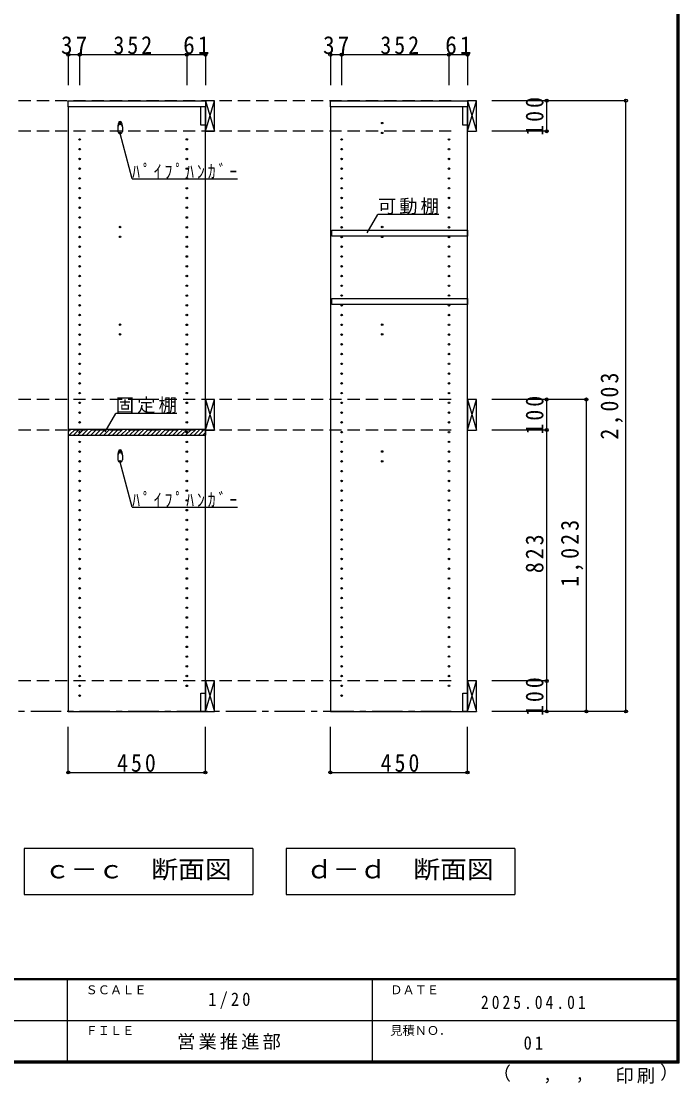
# Model space of a CAD drawing. Units: millimetres at full size, sheet at 1:20. Extents: x -3922 to 3878, y -2932 to 2722.
# Drawn here: x 1720 to 3878, y -2932 to 552 of the extents above; entities that cross this region are included whole.
import ezdxf
from ezdxf.enums import TextEntityAlignment as Align

# ---------------------------------------------------------------- set-up
doc = ezdxf.new("R2010")
doc.units = ezdxf.units.MM
doc.header["$LTSCALE"] = 20
doc.header["$PDMODE"] = 32
doc.header["$PDSIZE"] = 10
doc.linetypes.add('CHAIN1', pattern=[8, 5, -1, 1, -1])
doc.linetypes.add('DASHED2', pattern=[3, 2, -1])
for name, color, linetype in [('0-2_本体', 2, 'Continuous'), ('0-3_固定棚', 2, 'Continuous'), ('0-4_可動棚', 3, 'Continuous'), ('0-5', 4, 'Continuous'), ('0-6_ﾊﾟｲﾌﾟﾊﾝｶﾞｰ', 4, 'Continuous'), ('0-7_桟木・巾木', 2, 'Continuous'), ('0-8_引き出し', 3, 'Continuous'), ('0-A_文字', 7, 'Continuous'), ('0-B_寸法', 7, 'Continuous'), ('0-C_ハッチ', 4, 'Continuous'), ('F-1_枠', 6, 'Continuous'), ('F-A_文字', 7, 'Continuous')]:
    doc.layers.add(name, color=color, linetype=linetype)
doc.styles.add('ＭＳ ゴシック', font='')
doc.styles.get('ＭＳ ゴシック').set_extended_font_data('MS Gothic')

msp = doc.modelspace()

# ---------------------------------------------------------------- linework, layer by layer
at = {"layer": '0-2_本体'}
for p, q in [((1874.64, 271.73), (1874.64, 291.73)), ((1874.64, 291.73), (2324.64, 291.73)), ((2324.64, 291.73), (2324.64, 271.73)), ((2734.64, 271.73), (2734.64, 291.73)), ((2734.64, 291.73), (3184.64, 291.73)), ((3184.64, 291.73), (3184.64, 271.73)), ((2324.64, 271.73), (1874.64, 271.73)), ((3184.64, 271.73), (2734.64, 271.73))]:
    msp.add_line(p, q, dxfattribs=at)
at = {"layer": '0-3_固定棚'}
for p, q in [((1874.64, -785.27), (1874.64, -805.27)), ((1874.64, -785.27), (2324.64, -785.27)), ((2324.64, -785.27), (2324.64, -805.27)), ((1874.64, -805.27), (2324.64, -805.27))]:
    msp.add_line(p, q, dxfattribs=at)
at = {"layer": '0-4_可動棚', "color": 2}
for points in [[(2739.64, -132.77), (3184.64, -132.77), (3184.64, -152.77), (2739.64, -152.77)], [(2739.64, -356.77), (3184.64, -356.77), (3184.64, -376.77), (2739.64, -376.77)]]:
    msp.add_lwpolyline(points, close=True, dxfattribs=at)
at = {"layer": '0-5', "color": 3}
for p, q in [((1874.64, 271.73), (1874.64, -1711.27)), ((2324.64, 271.73), (1874.64, 271.73)), ((2324.64, -1711.27), (2324.64, 271.73)), ((2734.64, 271.73), (2734.64, -1711.27)), ((3184.64, 271.73), (2734.64, 271.73)), ((3184.64, -1711.27), (3184.64, 271.73)), ((1874.64, -1711.27), (2324.64, -1711.27)), ((2734.64, -1711.27), (3184.64, -1711.27))]:
    msp.add_line(p, q, dxfattribs=at)
at = {"layer": '0-5'}
for centre in [(2044.64, 218.23), (2904.64, 218.23), (2044.64, 186.23), (2904.64, 186.23), (1911.64, 164.73), (2263.64, 164.73), (2771.64, 164.73), (3123.64, 164.73), (1911.64, 132.73), (2263.64, 132.73), (2771.64, 132.73), (3123.64, 132.73), (1911.64, 100.73), (1911.64, 68.73), (2263.64, 100.73), (2263.64, 68.73), (2771.64, 100.73), (2771.64, 68.73), (3123.64, 100.73), (3123.64, 68.73), (1911.64, 36.73), (2263.64, 36.73), (2771.64, 36.73), (3123.64, 36.73), (1911.64, 4.73), (2263.64, 4.73), (2771.64, 4.73), (3123.64, 4.73), (1911.64, -27.27), (2263.64, -27.27), (2771.64, -27.27), (3123.64, -27.27), (1911.64, -59.27), (2263.64, -59.27), (2771.64, -59.27), (3123.64, -59.27), (1911.64, -91.27), (2263.64, -91.27), (2771.64, -91.27), (3123.64, -91.27), (1911.64, -123.27), (2044.64, -122.77), (2263.64, -123.27), (2771.64, -123.27), (2904.64, -122.77), (3123.64, -123.27), (1911.64, -155.27), (2044.64, -154.77), (2263.64, -155.27), (2771.64, -155.27), (2904.64, -154.77), (3123.64, -155.27), (1911.64, -187.27), (2263.64, -187.27), (2771.64, -187.27), (3123.64, -187.27), (1911.64, -219.27), (2263.64, -219.27), (2771.64, -219.27), (3123.64, -219.27), (1911.64, -251.27), (2263.64, -251.27), (2771.64, -251.27), (3123.64, -251.27), (1911.64, -283.27), (1911.64, -315.27), (2263.64, -283.27), (2263.64, -315.27), (2771.64, -283.27), (2771.64, -315.27), (3123.64, -283.27), (3123.64, -315.27), (1911.64, -347.27), (2263.64, -347.27), (2771.64, -347.27), (3123.64, -347.27), (1911.64, -379.27), (2263.64, -379.27), (2771.64, -379.27), (3123.64, -379.27), (1911.64, -411.27), (2263.64, -411.27), (2771.64, -411.27), (3123.64, -411.27), (1911.64, -443.27), (2044.64, -442.77), (2263.64, -443.27), (2771.64, -443.27), (2904.64, -442.77), (3123.64, -443.27), (1911.64, -475.27), (2044.64, -474.77), (2263.64, -475.27), (2771.64, -475.27), (2904.64, -474.77), (3123.64, -475.27), (1911.64, -507.27), (2263.64, -507.27), (2771.64, -507.27), (3123.64, -507.27), (1911.64, -539.27), (2263.64, -539.27), (2771.64, -539.27), (3123.64, -539.27), (1911.64, -571.27), (2263.64, -571.27), (2771.64, -571.27), (3123.64, -571.27), (1911.64, -603.27), (2263.64, -603.27), (2771.64, -603.27), (3123.64, -603.27), (1911.64, -635.27), (2263.64, -635.27), (2771.64, -635.27), (3123.64, -635.27), (1911.64, -667.27), (1911.64, -699.27), (2263.64, -667.27), (2263.64, -699.27), (2771.64, -667.27), (2771.64, -699.27), (3123.64, -667.27), (3123.64, -699.27), (1911.64, -731.27), (2263.64, -731.27), (2771.64, -731.27), (3123.64, -731.27), (1911.64, -763.27), (2263.64, -763.27), (2771.64, -763.27), (3123.64, -763.27), (1911.64, -795.27), (2263.64, -795.27), (2771.64, -795.27), (3123.64, -795.27), (1911.64, -827.27), (2263.64, -827.27), (2771.64, -827.27), (3123.64, -827.27), (1911.64, -859.27), (2044.64, -858.77), (2263.64, -859.27), (2771.64, -859.27), (2904.64, -858.77), (3123.64, -859.27), (1911.64, -891.27), (2044.64, -890.77), (2263.64, -891.27), (2771.64, -891.27), (2904.64, -890.77), (3123.64, -891.27), (1911.64, -923.27), (2263.64, -923.27), (2771.64, -923.27), (3123.64, -923.27), (1911.64, -955.27), (2263.64, -955.27), (2771.64, -955.27), (3123.64, -955.27), (1911.64, -987.27), (2263.64, -987.27), (2771.64, -987.27), (3123.64, -987.27), (1911.64, -1019.27), (2263.64, -1019.27), (2771.64, -1019.27), (3123.64, -1019.27), (1911.64, -1051.27), (2263.64, -1051.27), (2771.64, -1051.27), (3123.64, -1051.27), (1911.64, -1083.27), (1911.64, -1115.27), (2263.64, -1083.27), (2263.64, -1115.27), (2771.64, -1083.27), (2771.64, -1115.27), (3123.64, -1083.27), (3123.64, -1115.27), (1911.64, -1147.27), (2263.64, -1147.27), (2771.64, -1147.27), (3123.64, -1147.27), (1911.64, -1179.27), (2263.64, -1179.27), (2771.64, -1179.27), (3123.64, -1179.27), (1911.64, -1211.27), (2263.64, -1211.27), (2771.64, -1211.27), (3123.64, -1211.27), (1911.64, -1243.27), (2263.64, -1243.27), (2771.64, -1243.27), (3123.64, -1243.27), (1911.64, -1275.27), (2263.64, -1275.27), (2771.64, -1275.27), (3123.64, -1275.27), (1911.64, -1307.27), (2263.64, -1307.27), (2771.64, -1307.27), (3123.64, -1307.27), (1911.64, -1339.27), (2263.64, -1339.27), (2771.64, -1339.27), (3123.64, -1339.27), (1911.64, -1371.27), (2263.64, -1371.27), (2771.64, -1371.27), (3123.64, -1371.27), (1911.64, -1403.27), (2263.64, -1403.27), (2771.64, -1403.27), (3123.64, -1403.27), (1911.64, -1435.27), (2263.64, -1435.27), (2771.64, -1435.27), (3123.64, -1435.27), (1911.64, -1467.27), (1911.64, -1499.27), (2263.64, -1467.27), (2263.64, -1499.27), (2771.64, -1467.27), (2771.64, -1499.27), (3123.64, -1467.27), (3123.64, -1499.27), (1911.64, -1531.27), (2263.64, -1531.27), (2771.64, -1531.27), (3123.64, -1531.27), (1911.64, -1563.27), (2263.64, -1563.27), (2771.64, -1563.27), (3123.64, -1563.27), (1911.64, -1595.27), (2263.64, -1595.27), (2771.64, -1595.27), (3123.64, -1595.27), (1911.64, -1627.27), (2263.64, -1627.27), (2771.64, -1627.27), (3123.64, -1627.27), (1911.64, -1659.27), (2771.64, -1659.27)]:
    msp.add_circle(centre, 2.5, dxfattribs=at)
at = {"layer": '0-6_ﾊﾟｲﾌﾟﾊﾝｶﾞｰ', "color": 2}
for p, q in [((2037.14, 206.23), (2037.14, 191.23)), ((2052.14, 206.23), (2052.14, 191.23)), ((2037.14, -870.77), (2037.14, -885.77)), ((2052.14, -870.77), (2052.14, -885.77))]:
    msp.add_line(p, q, dxfattribs=at)
at = {"layer": '0-6_ﾊﾟｲﾌﾟﾊﾝｶﾞｰ', "color": 7}
for centre, radius, start, end in [((2083.24, 204.72), 46.13, 162.96035, 178.115), ((2044.64, 218.23), 5.5, 0, 180), ((2006.03, 204.72), 46.13, 1.885, 17.03965), ((2083.24, -872.28), 46.13, 162.96035, 178.115), ((2044.64, -858.77), 5.5, 0, 180), ((2006.03, -872.28), 46.13, 1.885, 17.03965)]:
    msp.add_arc(centre, radius, start, end, dxfattribs=at)
at = {"layer": '0-6_ﾊﾟｲﾌﾟﾊﾝｶﾞｰ', "color": 2}
for centre, start, end in [((2044.64, 206.23), 0, 180), ((2044.64, 191.23), 180, 0), ((2044.64, -870.77), 0, 180), ((2044.64, -885.77), 180, 0)]:
    msp.add_arc(centre, 7.5, start, end, dxfattribs=at)
at = {"layer": '0-7_桟木・巾木'}
for p, q in [((2324.64, 271.73), (2309.64, 271.73)), ((2309.64, 211.73), (2309.64, 271.73)), ((2324.64, 271.73), (2324.64, 230.73)), ((3184.64, 271.73), (3169.64, 271.73)), ((3169.64, 211.73), (3169.64, 271.73)), ((3184.64, 271.73), (3184.64, 230.73)), ((2309.64, -1651.27), (2324.64, -1651.27)), ((2324.64, -1651.27), (2324.64, -1711.27)), ((3169.64, -1651.27), (3184.64, -1651.27)), ((3184.64, -1651.27), (3184.64, -1711.27))]:
    msp.add_line(p, q, dxfattribs=at)
for points in [[(2324.64, 211.73), (2313.14, 211.73), (2309.64, 211.73)], [(3184.64, 211.73), (3173.14, 211.73), (3169.64, 211.73)], [(2324.64, -1711.27), (2309.64, -1711.27), (2309.64, -1651.27)], [(3184.64, -1711.27), (3169.64, -1711.27), (3169.64, -1651.27)]]:
    msp.add_lwpolyline(points, dxfattribs=at)
at = {"layer": '0-8_引き出し'}
for p, q in [((2324.64, 291.73), (2324.64, 191.73)), ((2354.64, 291.73), (2324.64, 291.73)), ((2354.64, 191.73), (2354.64, 291.73)), ((3184.64, 291.73), (3184.64, 191.73)), ((3214.64, 291.73), (3184.64, 291.73)), ((3214.64, 191.73), (3214.64, 291.73)), ((2324.64, 191.73), (2354.64, 191.73)), ((3184.64, 191.73), (3214.64, 191.73)), ((3184.64, -688.27), (3184.64, -788.27)), ((3214.64, -688.27), (3184.64, -688.27)), ((3214.64, -788.27), (3214.64, -688.27)), ((3184.64, -788.27), (3214.64, -788.27)), ((2324.64, -1611.27), (2324.64, -1711.27)), ((2354.64, -1611.27), (2324.64, -1611.27)), ((2354.64, -1711.27), (2354.64, -1611.27)), ((3184.64, -1611.27), (3184.64, -1711.27)), ((3214.64, -1611.27), (3184.64, -1611.27)), ((3214.64, -1711.27), (3214.64, -1611.27)), ((2324.64, -1711.27), (2354.64, -1711.27)), ((3184.64, -1711.27), (3214.64, -1711.27))]:
    msp.add_line(p, q, dxfattribs=at)
at = {"layer": '0-8_引き出し', "color": 7}
for p, q in [((2324.64, 191.73), (2354.64, 291.73)), ((2324.64, 291.73), (2354.64, 191.73)), ((3184.64, 191.73), (3214.64, 291.73)), ((3184.64, 291.73), (3214.64, 191.73)), ((2324.64, -688.27), (2354.64, -788.27)), ((2324.64, -788.27), (2354.64, -688.27)), ((3184.64, -788.27), (3214.64, -688.27)), ((3184.64, -688.27), (3214.64, -788.27)), ((2324.64, -1711.27), (2354.64, -1611.27)), ((2324.64, -1611.27), (2354.64, -1711.27)), ((3184.64, -1711.27), (3214.64, -1611.27)), ((3184.64, -1611.27), (3214.64, -1711.27))]:
    msp.add_line(p, q, dxfattribs=at)
at = {"layer": '0-8_引き出し'}
msp.add_lwpolyline([(2354.64, -788.27), (2354.64, -688.27), (2324.64, -688.27), (2324.64, -788.27)], close=True, dxfattribs=at)
at = {"layer": '0-A_文字'}
for p, q in [((2084.37, 35.43), (2044.64, 183.73)), ((2084.37, 35.43), (2429.37, 35.43)), ((2855.51, -141.83), (2890.52, -81.18)), ((3090.52, -81.18), (2890.52, -81.18)), ((1995.51, -794.33), (2030.52, -733.68)), ((2230.52, -733.68), (2030.52, -733.68)), ((2084.37, -1041.57), (2044.64, -893.27)), ((2084.37, -1041.57), (2429.37, -1041.57)), ((2479.64, -2161.27), (2479.64, -2311.27)), ((3339.64, -2161.27), (3339.64, -2311.27)), ((1729.64, -2311.27), (2479.64, -2311.27)), ((2589.64, -2311.27), (3339.64, -2311.27))]:
    msp.add_line(p, q, dxfattribs=at)
at = {"layer": '0-A_文字', "linetype": 'CHAIN1'}
msp.add_line((3131.3, -1711.27), (-3305.36, -1711.27), dxfattribs=at)
at = {"layer": '0-A_文字'}
for points in [[(2479.64, -2161.27), (1729.64, -2161.27), (1729.64, -2311.27)], [(3339.64, -2161.27), (2589.64, -2161.27), (2589.64, -2311.27)]]:
    msp.add_lwpolyline(points, dxfattribs=at)
at = {"layer": '0-B_寸法', "color": 4}
for p, q in [((1874.64, 442.73), (1874.64, 342.73)), ((1874.64, 442.73), (2324.64, 442.73)), ((1911.64, 442.73), (1911.64, 342.73)), ((2263.64, 442.73), (2263.64, 342.73)), ((2324.64, 442.73), (2324.64, 342.73)), ((2734.64, 442.73), (2734.64, 342.73)), ((2734.64, 442.73), (3184.64, 442.73)), ((2771.64, 442.73), (2771.64, 342.73)), ((3123.64, 442.73), (3123.64, 342.73)), ((3184.64, 442.73), (3184.64, 342.73)), ((3444.64, 291.73), (3264.64, 291.73)), ((3704.64, 291.73), (3264.64, 291.73)), ((3444.64, 191.73), (3444.64, 291.73)), ((3704.64, -1711.27), (3704.64, 291.73)), ((3444.64, 191.73), (3264.64, 191.73)), ((3444.64, -688.27), (3264.64, -688.27)), ((3444.64, -788.27), (3444.64, -688.27)), ((3574.64, -688.27), (3444.64, -688.27)), ((3574.64, -1711.27), (3574.64, -688.27)), ((3444.64, -788.27), (3264.64, -788.27)), ((3444.64, -1611.27), (3444.64, -788.27)), ((3444.64, -1611.27), (3264.64, -1611.27)), ((3444.64, -1711.27), (3444.64, -1611.27)), ((3444.64, -1711.27), (3264.64, -1711.27)), ((3704.64, -1711.27), (3264.64, -1711.27)), ((3574.64, -1711.27), (3444.64, -1711.27)), ((1874.64, -1911.27), (1874.64, -1761.27)), ((2324.64, -1911.27), (2324.64, -1761.27)), ((2734.64, -1911.27), (2734.64, -1761.27)), ((3184.64, -1911.27), (3184.64, -1761.27)), ((1874.64, -1911.27), (2324.64, -1911.27)), ((2734.64, -1911.27), (3184.64, -1911.27))]:
    msp.add_line(p, q, dxfattribs=at)
at = {"layer": '0-B_寸法', "color": 4, "linetype": 'DASHED2'}
for p, q in [((3131.3, 291.73), (-3305.36, 291.73)), ((3131.3, 191.73), (-3305.36, 191.73)), ((3131.3, -688.27), (-3305.36, -688.27)), ((3131.3, -788.27), (-3305.36, -788.27)), ((3131.3, -1611.27), (-3305.36, -1611.27))]:
    msp.add_line(p, q, dxfattribs=at)
at = {"layer": '0-B_寸法'}
for p in [(1874.64, 442.73), (1911.64, 442.73), (2263.64, 442.73), (2324.64, 442.73), (2734.64, 442.73), (2771.64, 442.73), (3123.64, 442.73), (3184.64, 442.73), (3444.64, 291.73), (3704.64, 291.73), (3444.64, 191.73), (3444.64, -688.27), (3574.64, -688.27), (3444.64, -788.27), (3444.64, -1611.27), (3444.64, -1711.27), (3574.64, -1711.27), (3704.64, -1711.27), (1874.64, -1911.27), (2324.64, -1911.27), (2734.64, -1911.27), (3184.64, -1911.27)]:
    msp.add_point(p, dxfattribs=at)
at = {"layer": '0-C_ハッチ'}
for p, q in [((1874.64, -794.22), (1883.58, -785.27)), ((1877.73, -805.27), (1897.73, -785.27)), ((1891.87, -805.27), (1911.87, -785.27)), ((1906.01, -805.27), (1926.01, -785.27)), ((1920.15, -805.27), (1940.15, -785.27)), ((1934.29, -805.27), (1954.29, -785.27)), ((1948.44, -805.27), (1968.44, -785.27)), ((1962.58, -805.27), (1982.58, -785.27)), ((1976.72, -805.27), (1996.72, -785.27)), ((1990.86, -805.27), (2010.86, -785.27)), ((2005, -805.27), (2025, -785.27)), ((2019.15, -805.27), (2039.15, -785.27)), ((2033.29, -805.27), (2053.29, -785.27)), ((2047.43, -805.27), (2067.43, -785.27)), ((2061.57, -805.27), (2081.57, -785.27)), ((2075.72, -805.27), (2095.72, -785.27)), ((2089.86, -805.27), (2109.86, -785.27)), ((2104, -805.27), (2124, -785.27)), ((2118.14, -805.27), (2138.14, -785.27)), ((2132.28, -805.27), (2152.28, -785.27)), ((2146.43, -805.27), (2166.43, -785.27)), ((2160.57, -805.27), (2180.57, -785.27)), ((2174.71, -805.27), (2194.71, -785.27)), ((2188.85, -805.27), (2208.85, -785.27)), ((2202.99, -805.27), (2222.99, -785.27)), ((2217.14, -805.27), (2237.14, -785.27)), ((2231.28, -805.27), (2251.28, -785.27)), ((2245.42, -805.27), (2265.42, -785.27)), ((2259.56, -805.27), (2279.56, -785.27)), ((2273.71, -805.27), (2293.71, -785.27)), ((2287.85, -805.27), (2307.85, -785.27)), ((2301.99, -805.27), (2321.99, -785.27)), ((2316.13, -805.27), (2324.64, -796.76))]:
    msp.add_line(p, q, dxfattribs=at)
at = {"layer": 'F-1_枠'}
for p, q in [((3871.3, 2722.29), (3871.3, -2864.37)), ((3874.63, 2722.29), (3874.63, -2864.37)), ((3877.97, 2722.29), (3877.97, -2864.37)), ((3877.97, -2587.71), (-3922.03, -2587.71)), ((3877.97, -2591.04), (-3922.03, -2591.04)), ((1871.3, -2591.04), (1871.3, -2857.71)), ((2871.3, -2591.04), (2871.3, -2857.71)), ((-22.03, -2724.37), (3871.3, -2724.38)), ((3877.97, -2857.71), (-3922.03, -2857.71)), ((3877.97, -2861.04), (-3922.03, -2861.04)), ((3877.97, -2864.37), (-3922.03, -2864.37))]:
    msp.add_line(p, q, dxfattribs=at)

# ---------------------------------------------------------------- texts
at = {"layer": '0-A_文字', "style": 'ＭＳ ゴシック', "width": 1.1}
for s, p in [('ｃ－ｃ\u3000断面図', (1794.64, -2276.27)), ('ｄ－ｄ\u3000断面図', (2654.64, -2276.27))]:
    msp.add_text(s, height=58.65, dxfattribs=at).set_placement(p, align=Align.BOTTOM_LEFT)
at = {"layer": '0-A_文字', "char_height": 43.99, "attachment_point": 7, "style": 'ＭＳ ゴシック'}
for s, insert in [('\\T1.39;\\W0.85;ﾊﾟｲﾌﾟﾊﾝｶﾞｰ', (2084.37, 35.43)), ('\\T1.17;可動棚', (2890.52, -81.18)), ('\\T1.17;固定棚', (2030.52, -733.68)), ('\\T1.39;\\W0.85;ﾊﾟｲﾌﾟﾊﾝｶﾞｰ', (2084.37, -1041.57))]:
    msp.add_mtext(s, dxfattribs=dict(at, insert=insert))
at = {"layer": '0-B_寸法', "char_height": 58.65, "attachment_point": 7, "style": 'ＭＳ ゴシック'}
for s, insert in [('\\T1.27;\\W0.95;37', (1850.64, 443.94)), ('\\T1.27;\\W0.9;352', (2022.64, 443.94)), ('\\T1.27;\\W0.95;61', (2251.64, 443.94)), ('\\T1.27;\\W0.95;37', (2710.64, 443.94)), ('\\T1.27;\\W0.9;352', (2898.64, 443.94)), ('\\T1.27;\\W0.95;61', (3111.64, 443.94)), ('\\T1.27;\\W0.9;450', (2034.64, -1910.06)), ('\\T1.27;\\W0.9;450', (2899.64, -1910.06))]:
    msp.add_mtext(s, dxfattribs=dict(at, insert=insert))
at = {"layer": '0-B_寸法', "char_height": 58.65, "attachment_point": 7, "rotation": 90, "style": 'ＭＳ ゴシック'}
for s, insert in [('\\T1.27;\\W0.9;100', (3434.64, 176.73)), ('\\T1.28;\\W0.9;2,003', (3694.64, -819.77)), ('\\T1.27;\\W0.9;100', (3434.64, -803.27)), ('\\T1.28;\\W0.9;1,023', (3564.64, -1302.77)), ('\\T1.27;\\W0.9;823', (3434.64, -1257.77)), ('\\T1.27;\\W0.9;100', (3434.64, -1726.27))]:
    msp.add_mtext(s, dxfattribs=dict(at, insert=insert))
at = {"layer": 'F-A_文字', "style": 'ＭＳ ゴシック'}
for s, height, p in [('ＳＣＡＬＥ', 29.33, (1931.3, -2647.71)), ('ＤＡＴＥ', 29.33, (2931.3, -2647.71)), ('ＦＩＬＥ', 29.33, (1931.3, -2781.04)), ('見積ＮＯ．', 29.33, (2931.3, -2781.04)), ('（', 43.99, (3267.32, -2933.25)), ('）', 43.99, (3816.9, -2930.46)), (',', 43.99, (3432.15, -2933.25)), (',', 43.99, (3538.1, -2931.39))]:
    msp.add_text(s, height=height, dxfattribs=at).set_placement(p, align=Align.BOTTOM_LEFT)
at = {"layer": 'F-A_文字', "char_height": 43.99, "attachment_point": 7, "style": 'ＭＳ ゴシック'}
for s, insert in [('\\T1.38;\\W0.9;1/20', (2333.8, -2687.71)), ('\\T1.39;\\W0.85;2025.04.01', (3228.8, -2687.71)), ('\\T1.17;営業推進部', (2231.3, -2821.04)), ('\\T1.36;\\W0.9;01', (3368.8, -2821.04)), ('\\T1.17;印刷', (3670.07, -2932.32))]:
    msp.add_mtext(s, dxfattribs=dict(at, insert=insert))

doc.saveas('drawing.dxf')
